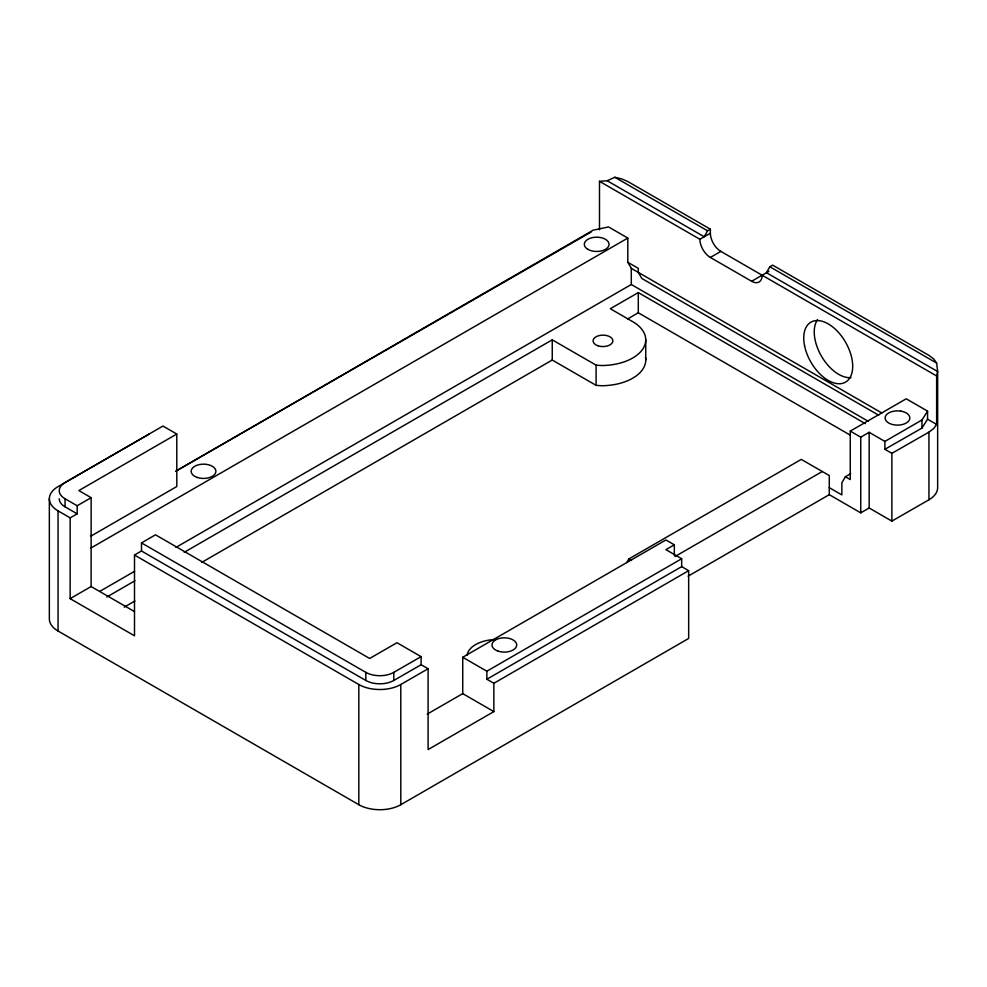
<?xml version="1.0" encoding="UTF-8"?>
<svg xmlns="http://www.w3.org/2000/svg" width="987" height="987" viewBox="0 0 987 987"><rect width="100%" height="100%" fill="white"/><g stroke="black" fill="none" stroke-linecap="round" stroke-linejoin="round"><path stroke-width="1.48" d="M176.784 434.033L78.837 490.576L91.149 497.682L77.183 505.751L77.171 513.832L65.043 506.825L65.043 498.743A19.789 11.425 0 0 1 65.043 482.594L162.966 426.051L176.784 434.033L176.809 486.529L90.755 536.2M141.499 550.993L365.819 680.462A19.789 11.425 0 0 0 393.801 680.462L421.091 664.744L421.091 656.639L396.971 642.722L369.669 658.477L155.49 534.818L141.499 542.899L141.499 550.993L134.503 555.039L134.503 635.801L70.139 598.653L70.176 517.867L77.171 513.832M70.139 598.653L91.125 586.537L91.149 497.682M365.819 680.462L365.819 672.357L141.499 542.899M393.801 680.462L393.801 672.357L421.091 656.639M829.277 487.652L841.862 494.931L841.862 482.803L845.365 476.746L850.263 479.583L850.263 431.109L906.226 398.797L927.57 411.135L921.957 420.006L884.883 441.411L884.883 449.307L891.878 453.341L928.952 432.121L933.677 428.568L936.638 424.435L936.638 375.973L937.65 371.544L936.638 363.068L933.677 358.935L928.952 355.382L772.624 265.121L769.811 266.749L766.48 272.708L937.65 371.544L937.65 487.652A29.684 17.137 0 0 1 928.952 499.767L891.878 521.124L869.152 507.997L860.75 512.845L829.277 494.672L688.124 576.161M936.638 375.973L720.855 251.389A14.842 8.562 60 0 1 710.369 233.216L710.369 229.181L707.556 230.798L704.212 236.769L607.165 180.732L599.491 181.324L599.491 229.786M626.757 562.578L628.855 558.938L801.296 459.387L829.277 475.537L829.277 494.672M884.883 449.307L921.957 428.087L927.57 419.204L927.57 411.135M149 434.194L58.048 486.628A29.684 17.137 0 0 0 58.048 510.871L58.048 631.014L358.824 804.701A29.684 17.137 0 0 0 400.808 804.701L688.667 638.453L688.667 570.671L681.672 566.624L681.672 558.741L665.929 549.648L674.318 544.799L674.318 555.397M176.303 470.861L593.175 230.181L608.547 226.936L627.806 238.064L627.806 262.295L631.298 268.353L631.298 284.503L868.424 421.4M175.624 471.305L591.102 232.044M90.496 548.278L627.806 238.064M599.491 181.324L699.869 239.273L710.369 233.216M99.835 591.336L134.565 571.3M175.957 547.403L631.298 284.503M106.892 596.962L134.886 580.8M184.224 552.313L552.251 339.836L596.099 365.153L601.219 365.535A44.514 25.699 0 0 0 642.352 349.669A44.514 25.699 0 0 0 632.704 321.663L610.311 308.734L638.293 292.584L865.291 423.62M699.869 239.273A14.842 8.562 60 0 0 710.369 257.447L720.855 251.389M124.226 607.153L134.886 600.997M201.558 562.504L552.251 360.033L596.099 385.349L601.219 385.732A44.514 25.699 0 0 0 645.498 357.343M627.633 318.937L638.293 312.78L849.93 434.946M710.369 257.447L751.638 281.283L768.935 271.289M134.503 555.039L358.824 684.497A29.684 17.137 0 0 0 400.796 684.497L428.099 668.73L428.099 749.565L493.858 711.602L493.858 683.3L688.667 570.671M493.858 711.602L462.73 693.627L462.73 657.268L665.929 539.951L674.318 544.799M850.263 431.109L860.75 437.167L869.152 432.318L884.883 441.411M675.046 556.508L822.282 471.502M462.73 657.268L486.862 671.209L681.672 558.741M493.858 683.3L486.862 679.253L681.672 566.624M427.223 714.119L462.841 693.553M845.365 476.746L850.695 473.674M607.165 180.732L614.852 177.278L622.007 178.992L628.151 181.719L710.369 229.181M421.091 664.744L428.099 668.73M614.852 177.278L707.556 230.798M769.811 266.749L936.638 363.068M927.57 419.204L936.638 424.435M627.806 262.295L638.293 268.353L638.305 272.387L641.797 278.445L878.701 415.219M631.298 268.353L881.86 413.01M628.855 558.938L631.483 560.456M65.043 498.743L77.183 505.751M58.048 510.871L70.176 517.867M91.125 586.537L134.466 611.558M928.952 432.121L928.952 499.767M921.957 420.006L921.957 428.087M891.878 453.341L891.878 521.124M869.152 432.318L869.152 507.997M860.75 437.167L860.75 512.845M645.745 339.836L645.745 360.033M638.293 292.584L638.293 312.78M596.099 365.153L596.099 385.349M552.251 339.836L552.251 360.033M486.862 671.209L486.862 679.253M400.796 684.497L400.808 804.701M358.824 684.497L358.824 804.701M49.35 498.743L49.35 618.898A29.684 17.137 0 0 0 58.048 631.014M762.124 275.225A14.842 8.562 60 0 1 751.638 281.283M850.967 377.639A34.631 19.987 60 0 1 821.406 356.085A34.631 19.987 60 0 1 817.52 319.714M467.073 655.183A29.684 17.137 0 0 1 495.092 639.564M65.043 506.825A19.789 11.425 0 0 1 59.245 498.743M393.801 672.357A19.789 11.425 0 0 1 365.819 672.357M900.675 411.085L897.479 410.851A12.362 7.143 0 0 0 885.117 417.982L885.536 419.833A12.362 7.143 0 0 0 906.226 423.028A12.362 7.143 0 0 0 900.675 411.085M598.023 345.795A9.895 5.712 0 0 0 612.865 340.848A9.895 5.712 0 0 0 598.023 335.901A9.895 5.712 0 0 0 598.023 345.795M587.931 249.366A12.362 7.143 0 0 0 608.621 246.17A12.362 7.143 0 0 0 593.471 237.423A12.362 7.143 0 0 0 587.931 249.366M804.578 345.82A34.631 19.987 60 0 0 845.538 382.142A34.631 19.987 60 0 0 834.558 328.511A34.631 19.987 60 0 0 804.578 345.82M498.151 651.149A12.362 7.143 0 0 0 516.707 644.967A12.362 7.143 0 0 0 498.151 638.786A12.362 7.143 0 0 0 498.151 651.149M197.351 477.486A12.362 7.143 0 0 0 215.894 471.292A12.362 7.143 0 0 0 197.351 465.111A12.362 7.143 0 0 0 197.351 477.486"/></g></svg>
